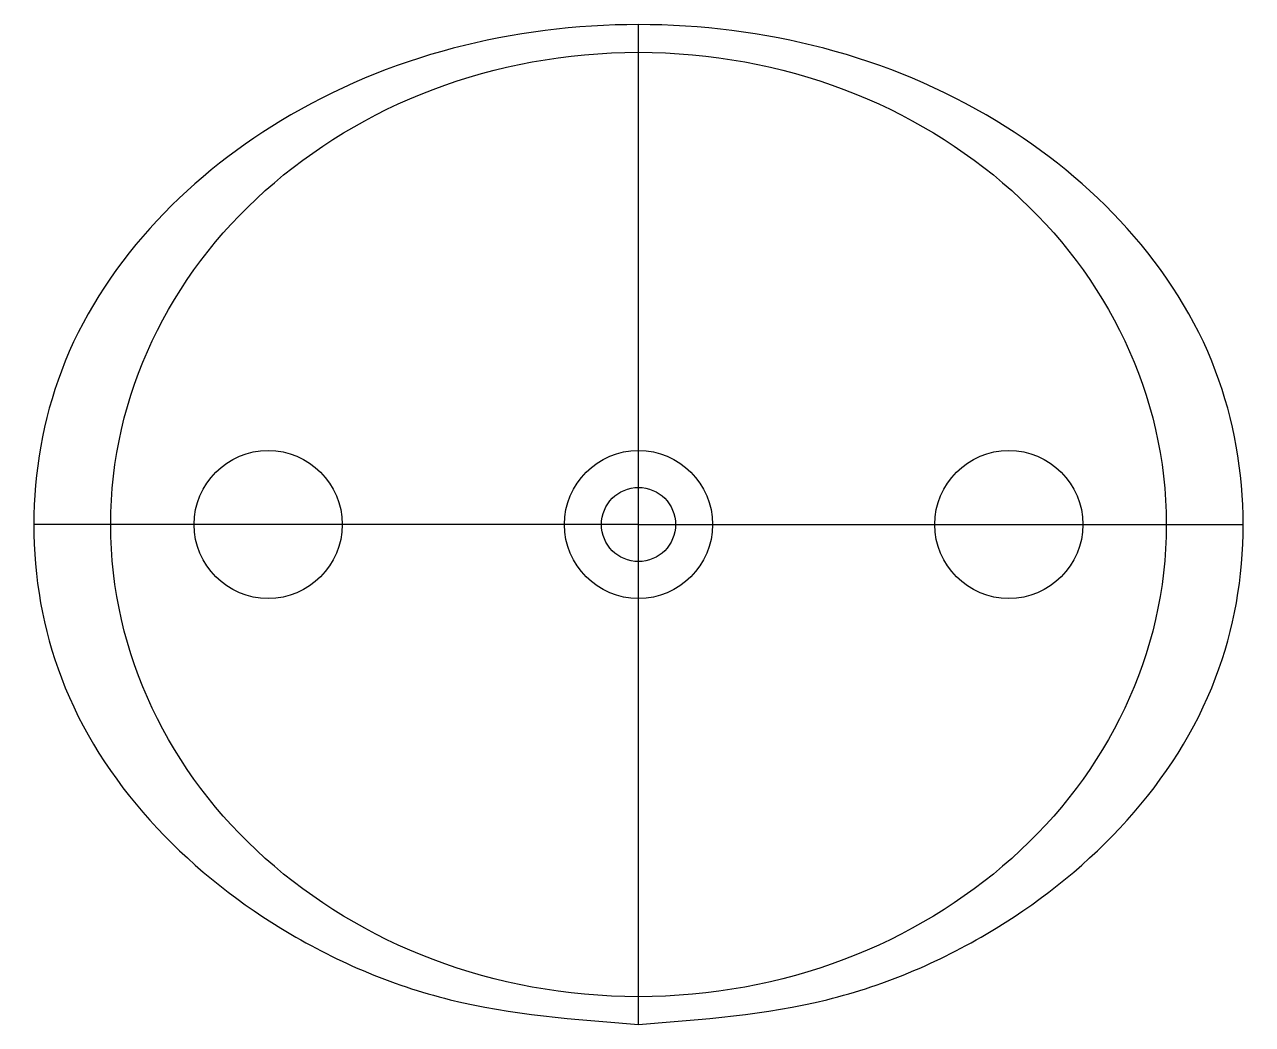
# Model space of a CAD drawing. Extents: x -105 to 105, y -86 to 86.
import ezdxf

# ---------------------------------------------------------------- set-up
doc = ezdxf.new("R2010")
doc.units = 0
doc.header["$MEASUREMENT"] = 0
doc.layers.add('2_CROWN_1', color=7, linetype='Continuous')

msp = doc.modelspace()

# ---------------------------------------------------------------- linework, layer by layer
at = {"layer": '2_CROWN_1', "color": 7, "linetype": 'Continuous', "lineweight": 25}
for p, q in [((0, -85.72), (0, 85.72)), ((0, 0), (-103.68, 0)), ((0, 0), (103.68, 0))]:
    msp.add_line(p, q, dxfattribs=at)
for centre, radius in [((-63.5, 0), 12.7), ((0, 0), 12.7), ((63.5, 0), 12.7), ((0, 0), 6.35)]:
    msp.add_circle(centre, radius, dxfattribs=at)
at = {"layer": '2_CROWN_1', "color": 7, "linetype": 'Continuous', "lineweight": 25, "extrusion": (0, 0, -1)}
msp.add_ellipse((0, 0), major_axis=(-90.49, 0), ratio=0.894737, start_param=4.712389, end_param=10.995574, dxfattribs=at)
at = {"layer": '2_CROWN_1', "color": 7, "linetype": 'Continuous', "lineweight": 25}
msp.add_spline([(0, -85.72), (-32.29, -81.48), (-61.35, -69.2), (-98.96, -26.31), (-98.96, 26.31), (-61.35, 69.2), (0, 85.72), (61.35, 69.2), (98.96, 26.31), (98.96, -26.31), (61.35, -69.2), (32.29, -81.48), (0, -85.72)], degree=3, dxfattribs=at)

doc.saveas('drawing.dxf')
